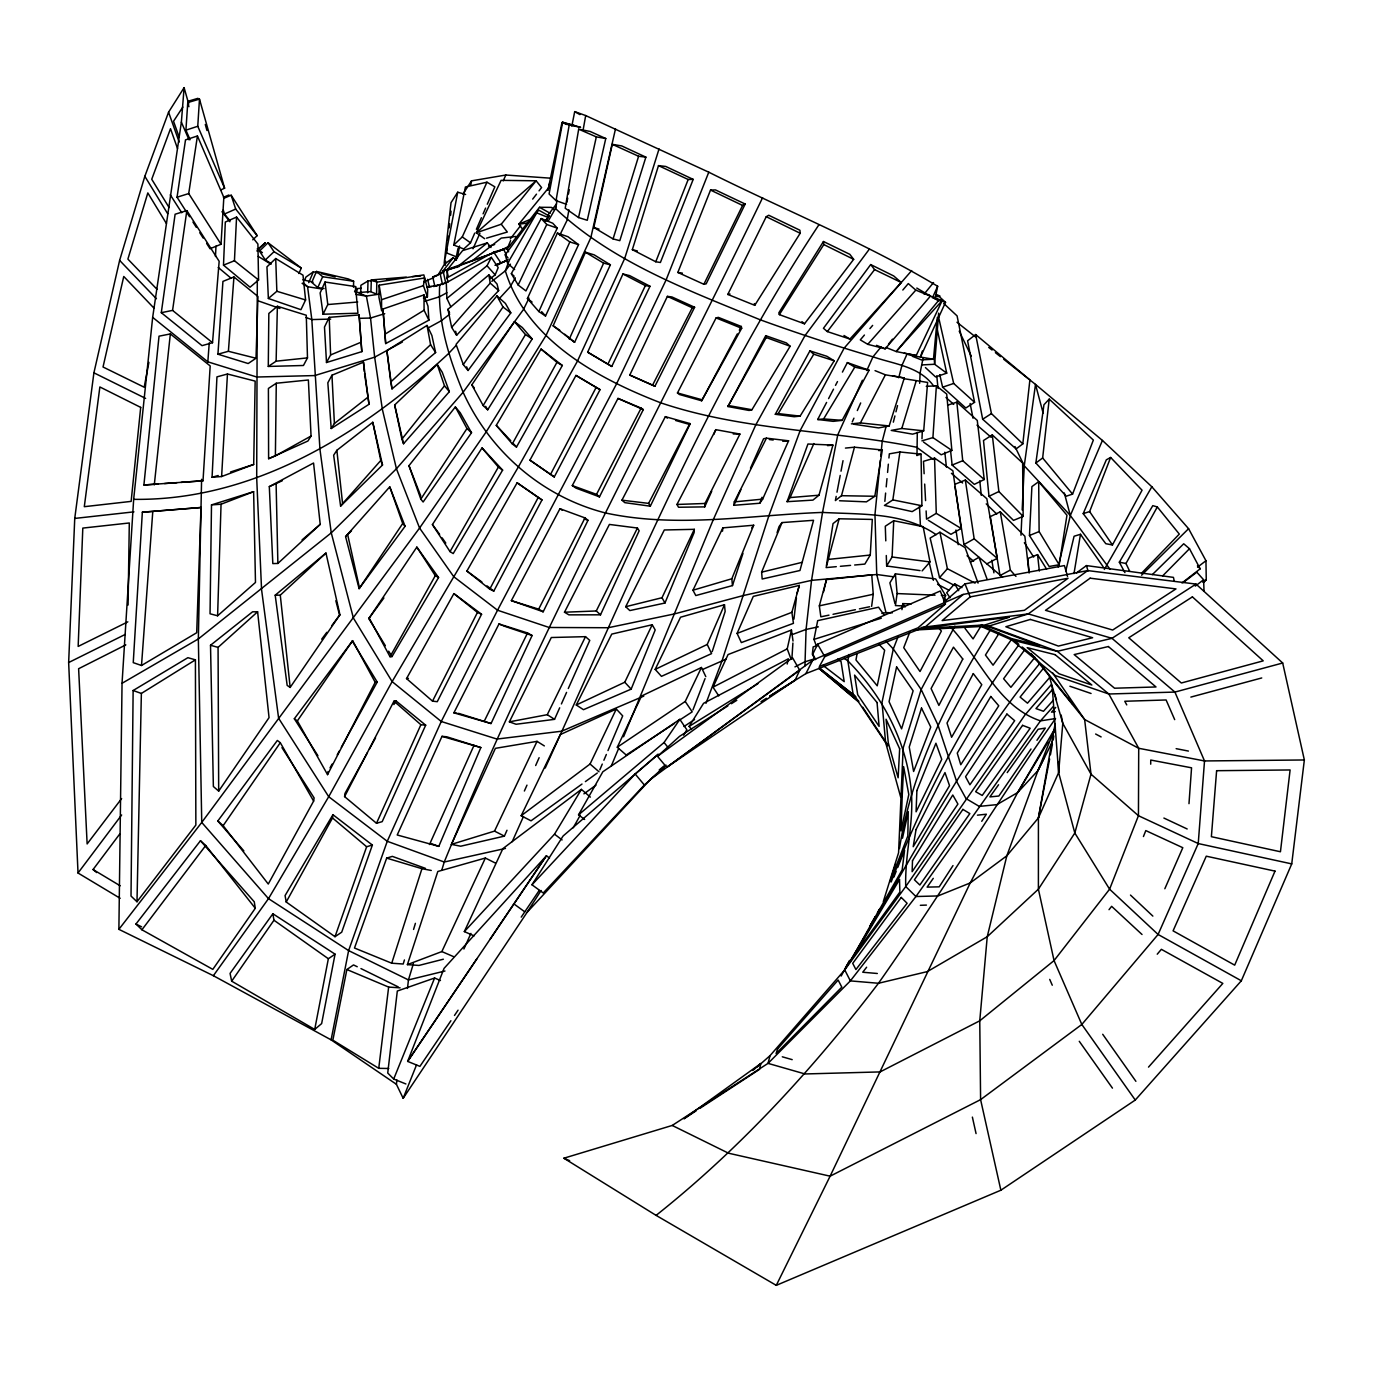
<?xml version="1.0" encoding="UTF-8"?>
<svg xmlns="http://www.w3.org/2000/svg" width="1373" height="1373" viewBox="0 0 1373 1373"><rect width="100%" height="100%" fill="white"/><g stroke="black" fill="none" stroke-linecap="round" stroke-linejoin="round"><path stroke-width="1.5" d="M1055.065 724L1038.417 817.913L1038.4 889.172L1054.052 960.585L1081.821 1024.464L1135.265 1100.048L1000.866 1190.219L776.277 1285.351L656.088 1215.38L563.874 1158.211L672.221 1125.448L768.022 1063.371L850.368 980.888L915.928 896.518L1040.494 720.859L1053.125 706.7M120.155 898.302L78.021 873.005L68.65 662.541L74.743 518.428L93.913 372.821L119.623 260.407L144.834 176.31L168.57 112.191L184.102 87.649L181.373 122.146L152.66 317.352L133.662 499.343L122.043 683.291L118.885 929.332L213.364 975.705L331.099 1039.859L396.402 1084.292L403.164 1098.297L527.198 912.17L650.27 779.521L812.679 660.293L963.177 594.44L1087.673 570.584L1196.003 584.074L1282.691 663.005L1304.35 759.973L1291.736 863.892L1241.329 980.768L1158.091 934.464L1109.59 889.189L1074.819 833.016L1058.634 772.587L1058.652 762.066M1150.711 764.177L1150.746 760.041L1191.558 767.816L1188.984 803.668M133.13 690.516L131.019 896.054L136.991 901.752L195.858 825.053L195.412 659.847L187.895 657.684L133.13 690.516L141.368 693.434L195.412 659.847M268.284 366.437L268.833 313.456L277.38 306.265L306.282 315.241L307.483 357.89L303.45 365.493L268.284 366.437L276.127 361.185L307.483 357.89M356.946 292.432L356.98 288.622L361.219 288.244M360.79 292.981L360.876 285.292L368.015 280.95L376.271 280.281M268.61 458.702L275.389 455.87L276.282 383.239L308.376 379.995L311.053 436.03L307.93 441.008L268.61 458.702L268.404 388.456L276.282 383.239M211.493 504.904L210.052 613.782L217.603 615.791L255.481 582.444L253.627 491.671L221.053 504.234L211.493 504.904L253.627 491.671M128.084 605.03L129.302 522.976L82.809 528.09L78.158 646.443L127.826 621.849M257.3 280.109L256.7 478.061L261.557 589.532L278.616 718.251L328.713 796.7L387.255 841.289L444.251 862.021L505.487 848.428M253.696 464.452L255.155 381.11L227.455 374.005L216.951 376.871L212.077 477.272L221.619 476.534L253.696 464.452L230.527 471.986M353.513 287.232L353.633 281.259L348.21 278.925L316.477 271.442L311.757 282.392L317.798 287.592L324.079 288.587M355.47 292.621L355.573 286.597L325.023 282.031L320.132 292.947L323.084 314.228L357.941 313.216L355.573 286.597M136.991 901.752L141.368 693.434M371.311 279.92L376.82 282.169L376.562 294.097L370.95 291.831L371.311 279.92L406.202 277.106M276.127 361.185L277.38 306.265M379.171 285.189L378.914 297.203L381.66 310.882L381.522 299.709L379.171 285.189L424.635 277.964L423.416 285.653L427.398 296.877L423.416 298.095M217.603 615.791L221.053 504.234M367.655 292.758L368.015 280.95M256.013 358.25L257.97 296.499L233.942 276.968L222.941 281.396L217.929 354.2L248.17 363.536L256.013 358.25L228.399 351.299L217.929 354.2M201.007 507.495L196.699 632.73L141.505 665.493L133.25 662.644L142.346 512.215L201.007 507.495L142.346 512.215M954.887 626.139L921.163 689.503L903.142 748.096L898.577 852.736L883.285 901.649M223.49 265.143L225.309 222.048L236.568 217.071L257.901 244.034L258.57 279.972L250.058 287.214L223.49 265.143L234.44 260.733L258.57 279.972M921.987 438.776L922.347 430.418M427.398 296.877L427.707 289.703L423.845 274.909L376.82 282.169M920.03 570.602L886.649 565.985L892.09 556.992L893.737 520.71L923.154 526.683L929.984 561.935L922.124 570.893M917.301 432.323L916.992 455.63M919.635 383.307L920.15 372.649L923.068 358.267M1020.98 535.213L1021.872 516.282M1022.181 509.967L1024.258 465.79L1035.499 384.406L1003.749 359.28M234.44 260.733L236.568 217.071M215.458 256.476L215.99 246.093M1029.458 535.504L1031.895 486.608L1038.692 481.666L1066.958 515.253L1059.167 564.749L1049.161 566.483L1029.458 535.504L1039.121 531.574L1038.692 481.666M201.591 479.314L198.347 638.943L201.745 822.427L118.885 929.332M689.812 424.532L689.881 423.536L665.356 416.654L621.935 500.184L624.801 502.655L650.321 506.191L689.812 424.532L675.55 420.464M221.619 476.534L227.455 374.005M854.658 565.007L864.853 564.08L870.259 555.052L872.318 519.423L839.16 518.788L833.033 523.611L826.443 565.504M206.619 243.399L210.018 248.719L221.019 244.274L223.833 197.403L197.437 135.978L185.509 139.892L177.048 197.214L189.56 216.762M220.864 189.869L224.606 188.204L197.763 126.265L199.48 99.113L187.758 102.58L185.921 130.16L190.092 139.703M203.015 480.79L210.189 365.939L170.338 333.931L159.028 336.179L143.908 484.995L203.015 480.79L181.064 482.386M791.878 659.074L792.908 643.045M694.326 529.326L694.103 532.621L664.961 603.022L629.829 610.573L625.71 606.712L664.309 529.978L694.326 529.326L662.009 597.718L625.71 606.712M923.514 442.037L941.209 454.789L951.867 450.413L932.919 437.609L936.386 385.83L926.26 386.345M141.505 665.493L152.729 512.198M402.426 341.997L374.657 357.186L314.709 375.567L256.785 377.026L207.838 361.837L209.245 342.838M228.399 351.299L233.942 276.968M704.709 506.877L704.984 503.479L739.927 434.074L715.814 429.663L676.958 504.457L678.537 507.255L704.709 506.877L711.729 491.277M938.651 313.13L934.635 364.257L946.718 373.164L935.579 376.94L925.436 367.569M212.523 342.718L219.165 261.333L186.848 210.601L175.109 214.239L161.293 312.684L202.003 345.653L212.523 342.718L172.569 310.401L161.293 312.684M923.703 430.847L901.804 428.479L891.231 430.418L912.616 434.16L923.703 430.847L927.616 382.432L904.344 378.742M844.446 658.491L847.862 660.894C883.062 696.489 907.227 742.295 911.397 792.599C913.731 824.263 904.738 855.036 905.734 886.529L915.928 896.518L937.931 895.951L970.23 882.942L1006.838 855.791L1038.417 817.913L1058.634 772.587L1062.788 723.348L1061.14 715.007M912.307 356.259L921.3 359.863L933.486 359.228L937.313 317.489M701.654 400.779L741.677 328.284L741.3 326.465L718.336 317.369L716.088 317.918L677.455 392.953L679.446 394.514L701.654 400.779L737.335 333.896M884.847 501.317L885.619 493.061M886.203 486.883L886.992 478.628M887.576 472.432L888.348 464.177M888.932 457.998L889.326 453.862L899.933 451.974L921.043 454.154L921.918 505.745L912.17 511.614L884.452 505.436L892.845 499.909L921.918 505.745M448.113 281.705L446.809 277.964L447.581 270.138L503.634 249.182L506.174 254.606M880.35 460.178L874.961 514.6L876.746 574.498L885.963 612.581L892.33 612.839M880.762 455.99L882.221 441.334L885.945 426.986M722.507 531.162L722.85 527.867L753.691 525.224L731.826 578.754L732.461 585.585L695.802 595.556L692.97 590.218L722.85 527.867M154.291 484.892L170.338 333.931M445.195 265.349L445.641 261.179M446.534 252.838L446.997 248.667M447.89 240.344L448.336 236.173M449.246 227.832L449.692 223.662M450.584 215.338L451.048 211.167M823.525 591.952L826.46 579.612L871.735 574.841L873.262 594.269L871.632 606.334M1022.816 443.891L1029.887 379.909L975.654 334.549L967.605 340.779L982.673 419.246L1016.071 448.937L1022.816 443.891L991.426 413.582L975.654 334.549M1072.57 494.126L1042.656 457.981L1049.212 399.131L1093.354 440.081L1072.57 494.126L1066.22 496.202L1035.86 462.993L1043.943 404.76L1049.212 399.131M733.92 505.298L734.298 501.9L766.46 438.159L788.6 440.802L762.667 499.12L759.784 503.239L733.92 505.298L740.888 489.646M396.402 1084.292L396.9 1080.019M407.472 988.44L408.45 979.927L413.393 963.657M793.937 619.103L796.426 597.839M344.589 796.615L393.982 701.174L395.939 700.848L425.681 725.184L382.192 821.655L376.494 823.268L344.589 796.615L344.966 793.457L367.398 752.713M378.742 1068.331L388.645 987.084L346.871 969.527L332.85 1040.185L378.742 1068.331L388.782 1068.486M286.219 902.01L332.506 817.948L332.935 814.704L372.375 845.047L341.705 932.198L335.012 936.695L286.219 902.01L285.069 895.591L332.935 814.704M943.577 600.722L945.602 595.59L935.665 578.943L895.385 573.828L897.101 593.565L895.436 605.579L903.691 605.939M901.941 609.663L902.782 603.605L911.294 603.897M172.569 310.401L186.848 210.601M327.546 774.629L375.189 682.312L352.638 640.676L294.337 718.748L297.357 720.911L327.546 774.629L327.993 771.557M892.845 499.909L899.933 451.974M1053.211 740.064L1053.812 735.962M1054.43 731.86L1055.048 727.759M221.019 244.274L188.719 193.576L197.437 135.978M313.628 801.094L280.298 742.707L277.346 740.459L217.809 820.985L223.147 825.671L268.267 884.04L313.628 801.094L314.125 797.919L281.946 747.633M839.521 500.75L866.432 501.849L874.824 496.271L882.324 449.984L854.452 447.203L845.442 448.079M1073.995 573.605L1080.482 534.286L1074.081 536.242L1065.723 571.237M715.814 429.663L713.788 434.469M578.685 129.165L565.213 208.233L578.548 217.552L587.266 220.281L605.768 138.519L590.15 131.465L578.685 129.165L596.328 136.888L605.768 138.519M848.943 654.543L847.862 660.894L853.045 693.811L887.747 745.779M556.031 200.63L569.211 125.012L562.655 122.18L549.08 193.971L556.031 200.63L566.568 204.354M857.095 653.668L855.98 659.984L877.227 685.814L884.658 650.253L878.96 644.263M568.92 209.829L567.066 220.298L559.635 235.487M583.079 130.229L585.687 115.555L574.703 111.625L571.837 126.059M455.647 260.338L457.947 248.616M566.946 202.277L567.701 198.107M568.456 193.953L569.229 189.783M457.724 192.22L451.031 202.672L444.183 263.204L457.724 192.22L465.619 194.468M457.226 258.622L459.56 246.007M470.767 185.046L471.54 180.841L505.83 175.023L551.071 178.215M148.902 362.369L144.182 387.22L103.026 367.003L123.759 276.471L153.999 308.153M1038.417 817.913L1049.607 759.012M1050.414 754.807L1052.405 744.286M836.191 496.391L835.385 500.579L841.495 495.704L854.452 447.203M836.998 492.186L840.207 475.384M841.014 471.179L843.022 460.676M314.709 1029.441L328.353 958.732L335.063 954.166L272.867 913.766L230.063 973.406L231.677 981.18L314.709 1029.441L321.642 1023.589L335.063 954.166M331.099 1039.859L348.622 950.597L387.255 841.289L441.265 721.494L497.541 610.23L616.357 384.234L666.111 279.92L708.777 172.191L585.687 115.555M557.129 200.269L555.499 208.507L548.102 221.276M816.523 646.374L813.966 639.389L817.673 620.647L878.566 607.209L884.298 615.276M474.698 233.17L470.51 242.815L463.731 248.994L453.776 245.029L465.413 187.003L486.969 182.197L494.846 186.831L487.295 204.217M727.93 406.545L766.22 337.518L765.739 335.664L786.386 342.924L790.144 346.253L751.941 409.738L749.092 410.458L727.93 406.545L765.739 335.664M935.15 298.61L937.656 286.271C864.801 242.506 784.91 210.223 708.777 172.191M574.137 125.441L561.986 122.54L547.999 190.229L549.732 182.66M696.283 1110.723L683.977 1118.789L760.779 1063.543L759.578 1069.31L699.801 1108.423M787.192 664.034L788.308 658.8L703.56 703.319L689.126 726.403L691.58 729.475M899.469 848.6C911.672 769.687 948.709 697.33 990.293 630.087M902.49 838.234L908.24 811.58L907.828 835.985L890.116 881.535L895.591 864.098M578.548 217.552L596.328 136.888M593.805 227.472L612.289 144.319L621.746 145.933L645.876 157.14L619.807 240.67L613.079 238.919L593.805 227.472L599.04 229.119M791.105 659.332L787.227 648.863L791.449 630.001L728.068 654.561L712.999 687.187L718.766 695.854M615.499 128.839L590.819 237.683L546.076 335.39L485.991 432.203L419.572 528.039L201.745 822.427L268.49 898.646L348.622 950.597L408.45 979.927L444.972 971.003M1058.24 566.98L1070.322 515.51L1102.433 440.441L1035.499 384.406L1043.12 413.084M893.342 422.163L894.904 415.95M895.951 411.814L897.53 405.619M836.294 566.671L826.117 567.598L839.16 518.788M898.731 377.764L901.924 365.458L907.141 353.874M1051.495 684.372L1024.876 715.093L905.734 886.529L844.738 969.887L770.064 1055.614L768.022 1063.371L805.007 1073.961L880.076 1071.918L979.756 1020.808L1054.052 960.585L1109.59 889.189L1138.44 815.716L1138.715 748.285L1108.835 694L1057.313 651.317L988.92 626.071L913.508 630.087M781.992 522.581L761.637 572.163L762.169 579.011L799.961 570.499L813.554 520.298L781.992 522.581L779.04 526.614L777.084 532.655M828.983 615.138L820.848 616.82L819.338 605.836L826.46 579.612M818.977 495.207L832.913 445.092L807.942 444.011L787.089 501.677L812.919 500.115L818.977 495.207L790.076 497.575L787.089 501.677M791.878 612.341L799.326 585.396L753.296 596.38L737.095 633.399L741.351 642.581L793.44 623.342L791.878 612.341L737.095 633.399M796.924 593.599L799.326 585.396M404.434 959.95L403.199 964.018L391.734 963.211L354.491 948.022L386.671 858.125L392.335 856.374L425.424 868.354M413.565 929.452L415.401 923.342M441.78 870.156L444.251 862.021C537.289 634.498 655.745 418.782 762.599 197.712M901.804 428.479L916.151 381.059M613.079 238.919L638.599 156.265L645.876 157.14M922.347 351.042L920.476 357.083L908.703 354.818M632.335 249.663L658.491 165.618L665.751 166.459L693.193 179.382L660.396 262.483L655.779 261.762L632.335 249.663L637.347 250.95M659.057 148.902L624.749 258.347L577.432 361.202L517.861 467.833L392.129 681.609L328.713 796.7L268.49 898.646L213.364 975.705M853.491 424.171L878.514 427.913L889.138 425.956L904.292 378.038L892.416 375.721M391.734 963.211L421.94 868.697L431.259 870.465M712.209 651.609L725.15 611.483L724.481 604.721L680.545 617.215L655.178 669.389L661.46 676.357L711.557 653.617L707.232 644.452L724.481 604.721M443.359 959.212L418.919 965.442L407.403 964.618L437.815 871.495L485.373 858.039L495.275 862.999M732.461 585.585L742.965 553.388M335.012 936.695L366.642 846.746L372.375 845.047M1055.408 727.072L1038.005 770.51L1006.838 855.791L987.238 936.712L979.756 1020.808L980.597 1099.636L1000.866 1190.219M508.662 261.883L505.333 270.841L491.843 281.345M759.784 503.239L762.015 497.249M705.997 703.285L722.095 660.653L768.949 515.544L800.15 430.573L844.172 348.107L911.689 270.584M692.953 709.892L705.053 678.588M897.942 637.038L893.308 648.983L882.015 702.41L885.585 742.347L900.705 797.198M1083.211 513.605L1089.63 511.58L1110.637 457.466L1142.061 490.212L1112.439 544.961L1105.814 543.708L1083.211 513.605L1106.329 459.818L1110.637 457.466M909.973 631.7L903.726 647.661L920.013 671.534L941.38 631.065L938.72 627.907M891.146 882.015C923.051 798.228 965.373 717.787 1018.423 645.43M655.779 261.762L688.182 179.503L693.193 179.382M677.85 272.438L710.528 190.075L715.47 189.92L745.179 204.028L706.151 283.868L703.868 284.28L677.85 272.438L682.398 273.124M1143.434 836.535L1145.803 830.596L1182.805 847.707L1164.836 888.743M893.857 877.141L896.157 871.374M897.685 867.53L904.584 850.247L902.164 869.847L870.001 926.054L875.236 916.821M403.164 1098.297L416.534 1064.882M405.893 1083.966L393.708 1079.041L434.606 978.022L440.458 980.528M631.151 689.143L655.196 629.967L652.209 624.749L611.757 634.086L576.282 704.984L583.474 709.687L631.151 689.143L624.784 682.227L652.209 624.749M304.48 280.555L305.922 277.054L313.387 271.785L317.369 272.712M490.127 278.753L495.155 274.892L498.193 267.598L491.345 257.369L446.294 282.804L446.877 298.439L450.825 306.763M510.619 240.618L506.929 249.405L539.503 207.289L551.431 207.374L554.332 209.88M611.277 765.962L618.657 748.439M623.565 736.769L713.239 519.766L755.734 424.978L805.024 335.561L869.246 249.268M599.812 769.858L602.266 764.075M603.897 760.23L606.351 754.446M607.982 750.585L622.69 715.882L616.288 709.034L560.321 734.555L521.174 815.734L531.025 820.814L581.998 784.052M438.794 846.369L480.842 747.564L442.003 736.357L397.209 834.99L438.794 846.369L430.813 843.468M308.719 282.649L313.387 271.785M476.38 229.308L481.408 217.723M483.09 213.862L485.613 208.078M553.147 325.813L585.447 252.22L594.183 254.863L610.384 264.8L574.601 342.323L553.147 325.813L559.772 330.224M790.076 497.575L813.863 443.53M1104.321 569.435L1151.844 486.78L1102.433 440.441M544.343 745.917L537.049 741.351L495.396 748.336L451.408 844.378L460.693 846.214L504.389 836.123L506.997 830.253M524.366 791.02L526.975 785.133M535.659 765.533L539.126 757.69M298.851 273.519L301.288 268.078L268.044 242.729L259.48 251.07L265.315 259.96L270.807 263.324M473.016 248.77L479.932 233.238M503.239 180.841L505.83 175.023M538.885 311.551L569.829 241.957L557.404 233.067L527.421 298.507L538.885 311.551L545.527 315.996L578.565 244.617L567.993 236.74L557.404 233.067M750.482 468.124L763.577 438.759L766.46 438.159M852.238 421.957L853.937 418.164M857.318 410.561L860.682 402.958M568.285 688.542L589.772 640.402L585.499 636.66L551.311 637.518L509.366 721.855L516.059 724.258L554.538 719.349L559.686 707.799M561.403 703.937L566.568 692.387M512.18 841.7L523.473 816.506M545.184 768.039C629.418 583.645 706.7 394.497 818.926 224.743M317.798 287.592L322.655 276.745L316.477 271.442M429.492 844.532L474.063 745.247M463.902 949L470.922 933.4M453.776 245.029L462.272 236.928L486.969 182.197M587.678 352.174L622.947 273.982L629.675 275.63L650.013 286.271L611.774 366.454L587.678 352.174L611.774 366.454M376.494 823.268L420.893 724.738L425.681 725.184M862.416 380.235L837.77 434.863L822.53 512.421L811.546 580.367L806.071 629.435L804.938 665.871M866.809 370.487L872.971 356.826L881.054 346.923M932.421 297.855L937.656 286.271M569.263 339.097L603.622 263.135L610.384 264.8M935.167 296.517L939.235 296.619L945.534 302.3L920.476 357.083L933.486 359.228M600.499 614.829L639.166 530.75L637.432 528.039L609.406 524.435L564.492 612.221L568.903 614.847L600.499 614.829L596.277 610.968L564.492 612.221M795.156 680.116L799.704 670.247L792.547 657.77L657.495 756.317L666.712 767.318L795.156 680.116L769.807 696.025M407.403 964.618L441.849 951.575L485.373 858.039M474.097 935.854L464.331 931.598L502.878 848.617L581.397 789.389L590.373 797.129M491.053 723.537L532.106 635.51L527.558 632.97L499 623.943L453.879 712.844L491.053 723.537L458.548 713.342M518.17 285.018L546.763 224.486L541.219 218.547L511.34 273.656L518.17 285.018L525.928 290.939L557.301 228.158L552.77 223.233L541.219 218.547M451.408 844.378L494.52 831.111L537.049 741.351M674.366 723.52L626.208 755.03L617.301 747.204L641.534 696.008L701.431 667.484L705.808 676.632M904.344 353.221L916.22 355.504L942.204 300.55L934.378 297.838M607.913 364.154L645.361 285.635L650.013 286.271M629.778 375.052L667.381 296.379L671.946 296.963L694.618 307.26L654.938 386.242L629.778 375.052L654.938 386.242M521.174 815.734L590.064 764.023L616.288 709.034M617.301 747.204L685.23 701.466L701.431 667.484M305.595 299.966L300.927 309.697L268.37 298.473L266.946 266.86L275.716 258.536L303.004 275.184L305.595 299.966L276.848 291.282L268.37 298.473M945.431 604.051L824.761 656.689L819.355 666.557L917.953 627.856L945.431 604.051L940.265 591.008L817.604 644.229L812.799 654.149L815.613 659.469M323.084 314.228L327.787 304.549L325.023 282.031M329.228 317.335L324.491 327.049L326.499 362.523L361.82 351.642L359.091 314.949L329.228 317.335L330.601 354.955L326.499 362.523M529.017 298.164L523.439 309.543L463.113 392.232L396.437 468.759L331.271 532.861L198.347 638.943L122.043 683.291M484.291 721.134L527.558 632.97M543.193 611.774L588.004 520.316L585.001 517.913L559.961 508.714L511.357 600.636L543.193 611.774L538.679 609.149L511.357 600.636M509.366 721.855L547.278 714.681L585.499 636.66M776.277 1285.351L830.116 1176.18L970.23 882.942L1017.633 792.581L1038.005 770.51L1044.493 757.261M703.868 284.28L742.604 205.435L745.179 204.028M727.793 294.44L766.254 216.694L768.726 215.252L799.927 230.235L800.184 233.256L754.755 305.321L727.793 294.44L729.99 293.976M596.277 610.968L637.432 528.039M1038.005 770.51L1052.25 741.969M599.469 496.854L643.302 409.617L641.14 408.107L618.004 398.427L572.301 485.579L575.939 488.101L599.469 496.854L596.517 494.366L572.301 485.579M432.529 701.14L477.461 612.427L453.879 593.617L406.528 678.588L432.529 701.14L437.266 701.689L481.563 614.263L453.879 593.617M538.679 609.149L585.001 517.913M769.996 696.06L805.882 673.611L812.679 660.293M652.827 384.646L692.284 307.775L694.618 307.26M446.877 298.439L487.02 265.744L491.345 257.369M596.517 494.366L641.14 408.107M650.321 506.191L648.622 503.376L689.881 423.536M851.397 423.862L860.408 422.918L885.396 374.812L904.292 378.038M842.421 372.1L847.364 362.609L869.092 370.247L842.13 420.361L833.136 421.339L817.69 419.503L826.597 402.426M828.571 398.633L833.514 389.16M835.488 385.367L837.479 381.574M554.263 476.946L550.539 474.389L596.139 387.443L575.974 375.43L529.944 460.144L554.263 476.946L600.052 389.64L575.974 375.43M489.749 589.154L538.216 497.472L517.123 482.798L466.906 571.048L489.749 589.154L493.799 591.077L541.992 499.926L517.123 482.798M739.309 330.189L741.3 326.465M369.011 404.297L363.467 362.18L331.957 375.224L327.838 382.775L331.202 428.53L369.011 404.297L364.566 373.61M512.318 443.925L556.94 362.335L541.065 349.068L496.271 425.373L512.318 443.925L516.488 447.049L562.329 365.475L541.065 349.068M775.299 414.286L809.916 350.87L826.803 356.259L834.2 360.79L800.099 416.139L794.212 416.723L775.299 414.286L778.234 413.582L800.099 416.139M330.052 767.833L332.094 764.109M337.226 754.79L339.268 751.048M341.328 747.324L377.215 682.072L352.26 641.054M841.151 976.031L849.75 960.379L845.476 967.742M369.423 749.006L375.55 737.885M393.897 704.555L395.939 700.848M1129.653 571.185L1125.98 563.496L1157.319 506.946L1152.805 505.642L1119.321 562.209L1124.933 572.627M875.425 916.683L850.488 961.169M879.561 909.252L877.484 912.976L879.424 909.424M369.217 618.107L390.035 656.74L435.292 575.665L416.843 547.106L368.788 618.588L385.367 645.739M573.21 827.799L580.281 815.167M584.623 819.458L578.548 814.841L602.833 771.78L679.824 719.349L686.843 729.784L683.582 735.19M514.618 269.571L507.632 263.307L538.405 209.966L549.149 215.973L545.321 221.122M450.018 551.603L498.382 467.077L482.043 447.958L432.426 524.555L450.018 551.603L453.21 553.576L502.621 470.115L482.043 447.958M515.338 277.844L510.052 286.974L498.639 299.331M885.963 641.208L893.308 648.983L921.163 689.503L937.965 724.995L956.655 781.529L966.008 798.588L979.258 806.397L996.901 804.629L1017.633 792.581L1055.288 727.913M438.004 275.149L444.406 264.165L453.193 257.712L456.488 260.046M390.035 656.74L391.992 656.603L438.553 577.535L416.843 547.106M483.176 405.55L525.481 334.566L514.463 321.625L471.814 384.886L483.176 405.55L487.69 409.806L532.175 338.942L522.289 327.495L514.463 321.625M778.234 413.582L813.76 354.217L834.2 360.79M545.888 220.984L549.149 215.973M464.331 931.598L554.52 834.183L581.397 789.389M817.69 419.503L823.628 418.919L854.778 367.157L869.092 370.247M1017.633 792.581L1048.028 742.055M895.385 573.828L889.893 582.839L894.939 603.519M981.867 624.629L973.079 638.908L965.047 628.422M823.457 241.511L778.817 312.855L779.349 314.623L804.492 323.805L853.663 259.343L849.836 254.331L823.457 241.511L823.8 244.566L779.349 314.623M999.081 633.279L985.454 655.041L993.057 665.184L1011.661 639.234M331.202 428.53L334.394 423.519L367.707 397.381M531.969 884.778L563.102 836.003L658.302 754.172L635.167 774.012L531.969 884.778L543.227 892.982L644.366 784.996L663.983 767.679M527.198 912.17L541.082 890.493M331.923 625.487L339.92 614.726L325.967 553.062L280.281 595.161L275.201 595.196L287.163 685.402L290.166 687.427L339.92 614.726M462.941 194.074L471.54 180.841M952.999 865.574L939.201 886.838L927.135 887.112L933.262 878.342M981.746 821.294L986.346 814.206L977.439 815.167M336.866 450.293L333.656 455.235L340.607 506.088L382.518 465.018L372.769 422.266L336.866 450.293L342.581 503.634L340.607 506.088M420.825 499.12L466.957 428.548L455.355 406.957L408.965 465.67L420.825 499.12L423.124 502.003L471.523 432.735L460.212 412.741L455.355 406.957M182.832 107.077L173.53 121.27L179.228 137.3M359.108 588.657L402.701 523.508L389.743 486.831L345.584 536.62L359.108 588.657L405.086 526.288L389.743 486.831M549.492 858.056L546.437 855.739L407.644 1061.398L419.915 1066.375L450.91 1020.723M521.225 917.113L539.177 890.493M477.049 958.577L407.644 1061.398L444.063 968.36L546.437 855.739L490.212 939.063M454.48 1015.454L458.05 1010.185M578.548 814.841L664.069 742.501L679.824 719.349M1031.003 749.006L998.858 796.031L989.899 796.906L998.566 784.755M1036.958 740.287L1045.282 728.102L1038.16 729.235L1007.216 772.621M218.685 791.105L269.057 717.633L257.609 611.809L252.598 611.792L210.515 645.259L213.364 786.506L218.685 791.105L218.067 647.387L257.609 611.809M463.285 364.583L502.999 307.02L496.94 295.916L456.059 344.383L463.285 364.583L468.073 370.487L510.807 312.89L505.418 303.433L496.94 295.916M223.147 825.671L280.298 742.707M297.357 720.911L352.638 640.676M255.292 908.274L212.815 969.372L141.917 929.778L135.961 924.012L200.458 840.739L205.744 845.493L255.292 908.274L254.262 901.804L200.458 840.739M231.677 981.18L273.965 920.236L272.867 913.766M751.786 527.919L753.691 525.224M1024.773 649.669L1003.612 678.725L1010.906 687.324L1034.83 657.478M368.788 618.588L383.908 597.959M507.632 263.307L505.247 254.76L538.405 209.966M870.705 264.577L823.44 328.301L827.335 331.579L849.921 339.062L901.237 282.495L893.703 275.956L870.705 264.577L874.584 269.606L901.237 282.495M321.694 639.183L326.808 632.335M78.021 873.005L121.648 814.978M96.659 872.559L93.072 869.521L119.64 834.132M141.917 929.778L205.744 845.493M121.631 798.554L87.134 843.932L78.621 668.72L125.818 644.881M827.335 331.579L874.584 269.606M510.447 264.148L505.333 270.841C526.408 339.8 597.615 378.485 660.722 402.821C743.411 430.727 831.66 430.092 916.58 447.238L933.28 459.44M547.535 215.664L556.477 203.959L555.499 208.507C612.427 262.243 688.405 290.355 759.75 319.617C797.095 333.21 834.87 345.567 872.971 356.826C894.201 364.171 919.653 366.385 933.709 386.088M440.458 274.343L453.193 257.712M532.69 199.102L536.5 194.159M539.04 190.864L541.58 187.569L536.139 180.79L501.094 180.344L476.362 232.792L484.618 238.713M866.62 967.227L862.742 972.238L877.313 973.491M510.293 238.885L520.727 225.498M1109.024 909.681L1111.632 906.334L1142.027 934.498M446.706 270.515L462.598 250.624L487.295 242.867L490.968 247.535M320.218 524.366L277.878 563.445L272.815 563.599L269.314 486.626L313.559 463.027L320.218 524.366L302.06 539.915M403.542 443.736L401.877 439.12L444.492 385.83L437.215 364.429L394.669 404.966L403.542 443.736L449.349 391.683L442.243 372.272L437.215 364.429M888.52 344.125L892.484 339.165M501.248 224.228L536.139 180.79L476.362 232.792L501.248 224.228L507.324 232.037L486.505 238.164M1039.567 663.674C962.748 757.553 907.604 866.672 844.738 969.887L850.368 980.888L878.463 983.274L927.376 971.586L987.238 936.712L1038.4 889.172L1074.819 833.016L1091.003 774.166L1084.636 719.521L1052.473 672.667M1043.875 667.741L1020.105 697.072L1027.502 703.182L1049.47 677.73M354.56 291.608L356.98 288.622M924.115 294.097L933.537 282.546M548.977 187.38L518.788 224.194L522.427 228.896M916.22 355.504L896.226 351.557L942.204 300.55L938.377 300.773L896.226 351.557L885.86 347.42M325.967 553.062L275.201 595.196M1157.233 954.184L1161.369 949.327L1222.828 983.411L1148.515 1067.113M864.424 335.046L860.305 339.869L867.77 344.331L885.207 348.811L930.413 296.156L916.804 288.073M869.898 328.61L872.644 325.401M902.816 290.029L908.291 283.593L915.825 290.115L930.413 296.156M1052.49 689.521L1035.963 708.588L1043.48 711.265L1053.451 700.076M451.648 327.358L490.212 283.113L488.874 274.875L447.941 309.303L451.648 327.358L456.608 335.252L498.656 290.595L497.06 284.057L488.874 274.875M342.581 503.634L380.767 460.487L372.769 422.266M939.544 577.621L947.387 568.731L939.921 532.226L930.139 538.062L939.544 577.621L954.544 585.499M867.77 344.331L915.825 290.115M961.941 587.627L954.613 583.834L946.701 592.758L950.047 597.787M1055.7 707.438L1051.529 712.141L1055.202 711.574M1135.265 1100.048L1241.329 980.768M455.819 345.721L448.679 353.445C362.918 433.061 254.537 500.973 133.662 499.343M1203.64 582.512L1206.249 579.766L1205.957 560.733L1188.589 528.691L1151.844 486.78M1141.512 573.262L1179.304 534.08L1157.319 506.946M1162.708 575.836L1189.481 548.719L1183.715 543.777L1152.359 574.601M345.584 536.62L351.505 530.767M1141.581 575.184L1188.589 528.691M256.871 250.984L265.367 242.695L258.45 248.667M252.786 239.812L257.146 235.658L231.162 195.223L223.748 198.33M265.315 259.96L274.034 251.705L301.288 268.078M392.009 388.902L390.79 381.951L430.573 344.692L427.037 325.435L386.877 350.613L392.009 388.902L435.601 352.569L431.877 335.441L427.037 325.435M650.27 779.521L666.059 765.139M657.495 756.317L679.601 736.306L727.844 705.945M757.364 1066.821L770.064 1055.614M752.85 1070.459L760.779 1063.543M944.195 601.94L965.013 583.903L1064.401 565.573L1067.542 576.42M656.088 1215.38C740.39 1148.429 813.228 1068.657 878.463 983.274C939.578 896.432 994.43 805.419 1055.528 718.56L1040.494 720.859C997.158 706.426 979.841 657.616 950.116 626.637M963.177 594.44L925.453 626.757L805.882 673.611M660.464 770.562L663.743 767.782M659.194 769.996L664.069 765.894M970.179 596.895L942.135 620.596L1024.412 610.316L1068.057 578.239L970.179 596.895L965.013 583.903M456.608 267.46L487.295 242.867M471.866 261.11L501.265 238.078L515.767 236.465M449.709 314.194L441.282 320.75L428.325 327.838M1181.999 582.959L1200.174 568.834L1189.481 548.719M1195.299 586.117L1203.606 579.732L1196.81 572.198L1183.234 582.564M1197.565 567.152L1205.957 560.733M1035.86 462.993L1042.656 457.981M1076.432 572.953L1086.455 565.59L1173.434 577.381L1174.275 581.225M666.712 767.318L799.704 670.247M1087.673 570.584L1028.274 613.92L988.92 626.071M1202.851 582.238L1206.249 579.766M585.396 781.597L597.306 773.016M583.903 793.851L596.002 785.116M346.871 969.527L353.513 964.927L357.237 966.746M683.977 726.523L694.549 719.555M677.919 721.185L692.198 711.849L685.23 701.466M943.663 303.399L957.084 315.893L974.573 402.306L965.837 408.004L942.616 387.186L939.767 374.657M893.737 520.71L885.293 526.219L885.791 540.859M424.137 281.688L433.714 277.689M982.673 419.246L991.426 413.582M1196.003 584.074L1111.976 638.325L1057.313 651.317L1011.695 639.921L978.966 625.487M992.284 434.881L983.497 440.51L988.989 496.305L1013.497 520.384L1023.16 516.385L1022.645 463.044L992.284 434.881L998.875 491.534L1023.16 516.385M731.414 703.697L736.786 700.316M761.02 701.672L766.409 698.308M689.126 726.403L757.879 683.737M385.693 343.576L384.972 334.188L424.085 310.212L423.982 294.903L382.947 309.028L385.693 343.576L428.891 320.166L427.998 306.196L423.982 294.903M924.132 473.736L923.48 461.328L934.55 458.084L936.283 513.348L926.552 519.183L926.123 510.928M934.55 458.084L952.879 470.767L961.151 528.468L950.923 534.32L928.302 520.264M1002.582 577.141L963.966 544.6L974.161 538.8L965.322 480.069L954.664 484.394M970.436 562.141L978.983 557.318L987.084 579.183M275.389 455.87L311.053 436.03M446.809 277.964L493.696 252.134L503.634 249.182M434.881 286.442L432.752 277.003L444.045 271.94M446.877 292.741L439.446 296.791L425.27 301.168M496.992 265.401L508.13 259.325M494.966 265.281L506.671 260.595M986.861 563.857L997.227 558.33L986.844 498.742L965.322 480.069M1000.265 511.837L1010.339 570.087L1000.007 575.562L990.328 516.608L1000.265 511.837L1024.859 536.242L1029.012 572.404M712.999 687.187L787.227 648.863M794.95 666.883L804.475 661.992L814.532 658.783M68.65 662.541L125.269 634.412M500.047 250.658L509.537 245.956M947.576 405.224L956.844 402.135L977.267 420.43L984.235 479.52L974.332 484.36L952.124 465.052L950.528 450.258M988.989 496.305L998.875 491.534M655.178 669.389L707.232 644.452M576.282 704.984L624.784 682.227M269.314 486.626L282.392 480.67M643.765 696.128L561.677 731.208L496.94 739.069L441.265 721.494L392.129 681.609L353.393 618.056L331.271 532.861L319.96 449.486L311.825 319.583L307.586 286.717L303.21 282.787M702.993 669.303L726.094 659.16M223.233 209.966L224.503 213.999L235.693 209.056L257.146 235.658M223.421 197.3L228.931 194.983M530.527 219.302L518.788 224.194L527.043 223.113M330.601 354.955L361.013 342.237M952.124 465.052L962.73 460.727L984.235 479.52M1046.586 569.091L1037.559 554.623L1027.862 558.536L1029.115 573.004M496.7 264.543L504.715 261.539M792.084 634.635L806.071 629.435L818.359 626.843M447.632 282.1L435.584 286.03M445.624 282.546L443.101 270.944L506.929 248.221L508.628 251.808M434.606 978.022L397.312 991.031L387.735 1073.034L393.708 1079.041M942.616 387.186L953.686 383.462L974.573 402.306M381.522 299.709L423.416 285.653M185.921 130.16L197.763 126.265M817.175 645.619L813.159 646.923L812.335 654.286L815.116 659.555M813.966 639.389L881.346 618.176M177.048 197.214L188.719 193.576M384.732 313.662L370.538 318.038L360.052 318.313M188.273 101.19L197.952 98.324M921.901 440.87L932.919 437.609M917.336 455.235L921.043 454.154M692.97 590.218L731.826 578.754M212.077 477.272L218.221 475.504M443.101 270.944L459.509 266.362M432.752 277.003L436.786 275.887M433.525 286.528L445.847 283.113M488.531 246.196L494.658 244.514M1282.691 663.005L1174.91 692.078L1108.835 694L1055.356 675.619L1011.695 639.921M1190.854 697.089L1261.736 677.953M761.637 572.163L802.381 562.278M739.927 434.074L733.233 433.954M819.338 605.836L873.262 594.269M881.878 613.456L885.963 612.581M833.033 614.297L855.379 609.698M859.447 608.857L869.607 606.763M878.771 450.619L882.324 449.984M921.386 627.461L1028.274 613.92L1111.976 638.325L1174.91 692.078L1204.516 760.951L1198.234 843.554L1158.091 934.464L1081.821 1024.464L980.597 1099.636L830.116 1176.18L728.514 1153.2L672.221 1125.448M378.931 294.2L366.368 296.087L355.864 294.423M427.106 286.923L439.686 285.035C437.627 322.192 449.108 358.302 463.113 392.232C489.801 451.374 542.266 496.854 605.356 512.936C677.129 528.485 750.19 515.029 822.53 512.421C860.562 514.549 903.451 511.94 936.111 534.663M375.189 682.312L377.215 682.072M406.528 678.588L408.433 678.365M74.743 518.428L133.936 511.854M828.606 559.377L870.259 555.052M827.524 445.624L832.913 445.092M734.298 501.9L762.667 499.12M840.379 566.294L850.574 565.384M782.764 441.299L788.6 440.802M327.787 304.549L357.735 302.009M412.363 276.608L420.567 275.956M370.521 291.608L357.907 292.621L366.368 296.087L370.538 318.038L374.657 357.186L382.363 409.36L396.437 468.759L419.572 528.039L453.742 576.694L497.541 610.23L549.149 627.478L608.188 627.736L674.16 613.988L742.947 595.642L811.546 580.367L876.746 574.498L893.651 576.814M427.226 287.026L431.431 286.7M386.585 279.474L392.781 278.976M143.908 484.995L158.358 483.983M164.554 483.536L176.928 482.678M922.536 364.892L934.635 364.257L934.309 360.069M676.958 504.457L704.984 503.479M920.356 905.305L926.415 905.099M330.687 319.085L311.825 319.583L305.853 317.489M1304.35 759.973L1204.516 760.951L1138.715 748.285L1084.636 719.521L1031.123 653.514M841.495 495.704L874.824 496.271M935.957 295.984L939.99 296.087L936.335 294.44M897.101 593.565L935.047 595.144M941.38 595.401L945.602 595.59M388.645 987.084L400.109 987.839M823.628 418.919L842.13 420.361M442.003 736.357L446.706 736.769L480.842 747.564M860.408 422.918L889.138 425.956M453.879 712.844L456.986 713.188M621.935 500.184L648.622 503.376M892.09 556.992L929.984 561.935M769.326 439.532L773.171 440.029M322.655 276.745L353.633 281.259M322.277 289.068L307.586 286.717L302.111 283.353M728.153 405.481L751.941 409.738M1119.321 562.209L1125.98 563.496M1176.146 748.663L1188.417 751.065M569.211 125.012L580.607 127.329L562.655 122.18M1291.736 863.892L1198.234 843.554L1138.44 815.716L1091.003 774.166L1062.788 723.348L1049.384 676.546M321.333 273.639L335.218 276.883M302.918 279.8L313.113 282.186M677.455 392.953L701.757 399.68M210.515 645.259L218.067 647.387M782.301 1056.798L792.187 1059.647M386.671 858.125L421.94 868.697M569.829 241.957L578.565 244.617M985.522 625.607L1039.704 645.533L1011.781 638.668L981.026 625.161M503.033 625.745L532.106 635.51M1069.91 686.243L1091.072 693.485M933.897 298.25L945.534 302.3M546.763 224.486L557.301 228.158M258.038 300.807L279.938 308.462M766.22 337.518L790.144 346.253M584.263 518.891L588.004 520.316M561.986 122.54L567.135 124.548M876.523 345.344L885.207 348.811M446.568 252.924L456.454 256.854M875.047 370.641L885.396 374.812M716.088 317.918L741.677 328.284M536.551 212.781L548.016 217.432M643.302 409.617L618.004 398.427M563.874 1158.211L569.641 1160.666M441.849 951.575L453.536 956.621M499 623.943L501.694 625.144M477.461 612.427L481.563 614.263M612.289 144.319L638.599 156.265M667.381 296.379L692.284 307.775M658.491 165.618L688.182 179.503M1163.892 818.051L1187.182 828.983M710.528 190.075L742.604 205.435M766.254 216.694L800.184 233.256M360.962 968.583L398.239 986.912M823.8 244.566L853.663 259.343M93.913 372.821L145.607 398.41M135.961 924.012L141.608 926.826M494.52 831.111L504.389 836.123M622.947 273.982L645.361 285.635M947.387 568.731L975.07 583.147M937.57 584.297L948.76 590.15M1095.637 734.023L1101.129 736.923M539.503 207.289L550.144 213.261M596.139 387.443L600.052 389.64M574.703 111.625L579.904 114.611M435.292 575.665L438.553 577.535M556.94 362.335L562.329 365.475M843.966 335.493L849.921 339.062M585.447 252.22L603.622 263.135M93.072 869.521L120.206 885.808M466.906 571.048L481.923 582.015M936.283 513.348L961.151 528.468M847.364 362.609L854.778 367.157M939.921 532.226L965.099 547.638L978.057 583.096M258.261 256.408L271.047 264.268M928.217 294.526L938.377 300.773M547.278 714.681L554.538 719.349M525.481 334.566L532.175 338.942M538.216 497.472L541.992 499.926M559.961 508.714L562.415 510.344M529.944 460.144L550.539 474.389M837.581 659.126L841.031 661.563L844.206 681.626L822.942 665.339M273.965 920.236L328.353 958.732M462.272 236.928L470.51 242.815M665.356 416.654L667.398 418.13M257.197 248.925L262.415 252.666M498.382 467.077L502.621 470.115M513.571 903.674L524.795 911.844M502.999 307.02L510.807 312.89M554.52 834.183L562.106 839.933M527.421 298.507L532.089 302.077M487.02 585.893L493.799 591.077M819.458 667.982L855.86 696.712M819.441 668.462L849.475 691.632L858.846 701.277M956.981 322.26L975.362 336.797M988.714 347.386L992.061 350.029M995.408 352.672L1000.419 356.637M936.386 385.83L946.701 394.051L951.867 450.413M152.66 317.352L207.838 361.837M818.909 668.239L858.348 701.363M564.715 334.257L574.601 342.323M1013.926 640.264L1018.852 644.28M1022.113 646.958L1035.225 657.701M967.055 555.756L973.629 561.248M218.221 267.46L230.973 278.135M332.506 817.948L366.642 846.746M974.161 538.8L997.227 558.33M818.96 668.428L858.142 701.586M801.935 321.642L804.492 323.805M976.992 425.098L991.186 437.318M951.42 473.342L962.576 482.987M590.064 764.023L599.006 771.78M809.916 350.87L813.76 354.217M393.982 701.174L420.893 724.738M490.212 283.113L498.656 290.595M945.98 397.483L953.72 404.4M511.34 273.656L514.154 276.179M466.957 428.548L471.523 432.735M1130.477 895.076L1152.857 916.1M496.271 425.373L510.756 440.699M986.226 503.891L996.764 514.068M156.985 289.274L127.895 259.119L147.821 192.924L166.425 223.559M119.623 260.407L156.436 298.765M1109.968 569.194L1070.322 515.51L1024.258 465.79L1014.973 446.551M1197.445 565.813L1200.174 568.834M513.622 443.874L516.488 447.049M1010.339 570.087L1015.969 576.385M541.666 311.671L545.527 315.996M487.02 265.744L495.155 274.892M505.247 254.76L507.976 257.832M217.809 820.985L243.862 850.9M402.701 523.508L405.086 526.288M635.167 774.012L644.366 784.996M444.492 385.83L449.349 391.683M471.814 384.886L474.217 387.821M432.426 524.555L439.635 534.337M664.069 742.501L667.776 747.118M224.503 213.999L229.823 220.658M1036.289 658.989L1072.879 704.366L1068.245 697.467M221.963 211.682L229.909 221.739M902.782 603.605L905.133 606.935M1079.264 1041.3L1112.456 1088.137M1102.708 1034.281L1135.9 1081.323M442.106 537.838L445.796 543.073M1080.482 534.286L1103.188 566.792M1089.63 511.58L1112.439 544.961M944.281 597.959L946.598 601.425M862.725 707.249L887.902 745.333M493.696 252.134L500.493 262.294M268.044 242.729L274.034 251.705M1024.361 542.695L1033.663 557.043M430.573 344.692L435.601 352.569M192.958 222.083L196.373 227.42M199.789 232.741L203.204 238.078M170.252 194.777L181.734 212.729M294.337 718.748L317.901 755.716M169.102 207.546L151.734 179.262L170.509 128.702L177.512 148.507M144.834 176.31L167.695 213.759M388.679 651.18L391.992 656.603M1039.121 531.574L1059.167 564.749M954.613 583.834L958.697 590.682M485.664 406.357L487.69 409.806M817.604 644.229L824.761 656.689M662.009 597.718L664.961 603.022M1126.752 704.898L1124.779 701.26L1166.106 699.973L1174.687 719.624M959.212 331.15L971.295 356.156M424.085 310.212L428.891 320.166M447.941 309.303L449.537 312.649M1049.727 979.395L1052.267 985.213M181.373 122.146L189.028 139.823M420.79 496.031L408.965 465.67M466.666 366.848L468.073 370.487M380.767 460.487L382.518 465.018M168.57 112.191L179.177 142.054M231.162 195.223L235.693 209.056M224.606 188.204L199.48 99.113M1086.455 565.59L1088.017 570.996M1054.824 694.137L1056.472 699.973M184.102 87.649L188.736 104.005M187.758 102.58L188.925 106.682M205.281 124.48L206.963 130.521M1064.332 492.976L1070.322 515.51M446.671 270.138L448.182 275.956M335.836 600.756L339.594 615.224M754.326 303.587L754.755 305.321M455.63 331.271L456.608 335.252M929.023 561.797L933.365 580.298M938.463 316.648L953.686 383.462M972.376 1117.107L976.066 1133.6M427.672 279.388L429.371 286.888M347.592 534.286L359.503 588.056M439.995 273.055L442.501 284.554M936.97 328.044L946.718 373.164M394.669 404.966L401.877 439.12M970.127 403.508L973.028 418.199M991.821 560.27L993.915 572.833M954.973 486.471L963.966 544.6M955.951 530.012L958.2 544.686M791.449 630.001L793.028 641.037M386.877 350.613L390.79 381.951M1037.559 554.623L1039.344 571.048M944.83 452.198L946.409 467.077M280.281 595.161L290.166 687.427M979.79 480.773L981.283 495.361M956.844 402.135L962.73 460.727M936.781 375.893L938.034 388.473M361.82 351.642L359.091 314.949M363.467 362.18L364.274 371.568M382.947 309.028L384.972 334.188M1052.147 686.14L1058.634 772.587M924.681 484.068L925.574 500.596M331.957 375.224L334.394 423.519M919.447 505.951L920.373 524.812M1203.606 579.732L1204.018 590.836M886.289 555.516L886.649 565.985M275.716 258.536L276.848 291.282M276.11 483.862L277.878 563.445M912.496 860.665L912.135 871.683L957.908 804.046L952.776 795.001L912.496 860.665M902.181 796.443L901.014 830.94L908.806 794.521L903.623 766.632L902.181 796.443M916.889 790.556L916.083 811.803L941.741 759.338L935.923 743.222L916.889 790.556M899.658 748.783L898.131 777.787L888.28 742.81L886.066 719.229L899.658 748.783M1216.615 770.699L1211.381 836.689L1280.443 851.758L1290.105 769.961L1216.615 770.699M140.698 407.386L131.139 501.385L84.302 506.688L99.869 386.963L140.698 407.386M916.031 829.567L913.199 846.712L949.532 785.682L944.984 772.587L916.031 829.567M896.603 666.952L889.069 701.689L901.58 728.857L913.131 690.825L896.603 666.952M921.506 708.09L909.235 747.015L913.611 771.472L930.757 727.055L921.506 708.09M777.547 1049.006L776.088 1053.554L841.821 987.153L838.148 980.047L777.547 1049.006M1275.002 871.117L1234.687 965.15L1173.074 930.843L1206.266 856.186L1275.002 871.117M962.782 659.023L938.892 705.413L931.083 688.542L953.463 647.164L962.782 659.023M973.303 673.628L947.01 723.039L951.592 737.267L981.781 684.698L973.303 673.628M899.504 879.578L854.469 954.956L899.881 892.038L899.504 879.578M990.808 696.471L957.256 753.125L960.757 764.727L998.755 705.791L990.808 696.471M1006.907 714.08L965.562 776.723L969.904 784.79L1014.664 720.688L1006.907 714.08M962.902 809.384L914.418 879.801L919.841 885.019L969.836 813.588L962.902 809.384M1022.576 725.339L975.654 791.689L982.227 795.448L1030.179 728.256L1022.576 725.339M901.237 897.427L852.719 963.348L855.911 969.544L907.107 903.28L901.237 897.427M1090.128 578.187L1045.522 610.333L1112.679 630.035L1175.975 588.914L1090.128 578.187M1192.399 596.877L1128.76 637.776L1181.329 682.999L1263.229 660.859L1192.399 596.877M1009.275 617.181L984.956 624.955L919.155 628.594L1009.275 617.181M1030.316 619.429L1005.843 626.74L1058.394 646.082L1092.633 637.741L1030.316 619.429M1108.371 646.529L1074.184 654.578L1114.55 688.216L1155.997 686.963L1108.371 646.529M1055.099 654.664L1027.176 647.644L1059.064 673.783L1091.844 685.024L1055.099 654.664M877.055 702.547L854.572 675.104L857.696 694.721L879.115 726.368L877.055 702.547"/></g></svg>
